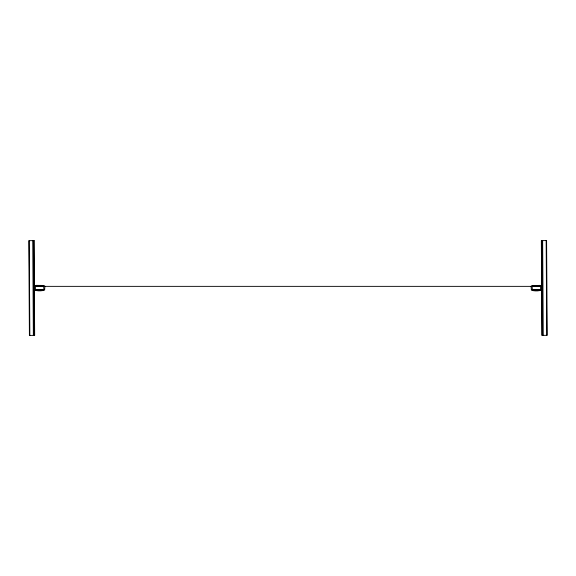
<?xml version="1.0" encoding="UTF-8"?>
<svg xmlns="http://www.w3.org/2000/svg" width="576" height="576" viewBox="0 0 576 576"><rect width="100%" height="100%" fill="white"/><g stroke="black" fill="none" stroke-linecap="round" stroke-linejoin="round"><path stroke-width="0.86" d="M541.649 289.642L541.382 290.131C538.322 291.154 534.456 291.175 531.389 290.196L531.101 286.416L531.677 285.718L539.647 285.372L541.627 286.351M34.351 286.358L34.934 285.66L36.324 285.365L43.884 285.451L44.878 286.294L44.64 290.081C41.58 291.096 37.714 291.118 34.646 290.138L34.373 289.649M43.913 289.591L42.934 290.088L35.654 289.994L35.338 286.358L36.324 285.854L43.603 285.955L43.913 289.591L35.359 289.642M532.087 286.409L533.066 285.912L540.346 286.006L540.662 289.642L539.676 290.146L532.397 290.045L532.087 286.409L540.641 286.358L35.338 286.358L43.891 286.301M532.109 289.699L540.662 289.642M546.156 240.595L546.761 335.333M542.65 240.617L543.254 335.354M541.994 240.617L542.592 335.362M541.548 240.624L542.153 335.362M33.847 240.638L34.452 335.376M33.408 240.638L34.006 335.383M32.746 240.646L33.35 335.383M29.239 240.667L29.844 335.405M34.063 240.638L28.8 240.667L29.405 335.412L34.668 335.376L34.063 240.638M546.595 240.588L541.332 240.624L541.937 335.362L547.2 335.333L546.595 240.588"/></g></svg>
